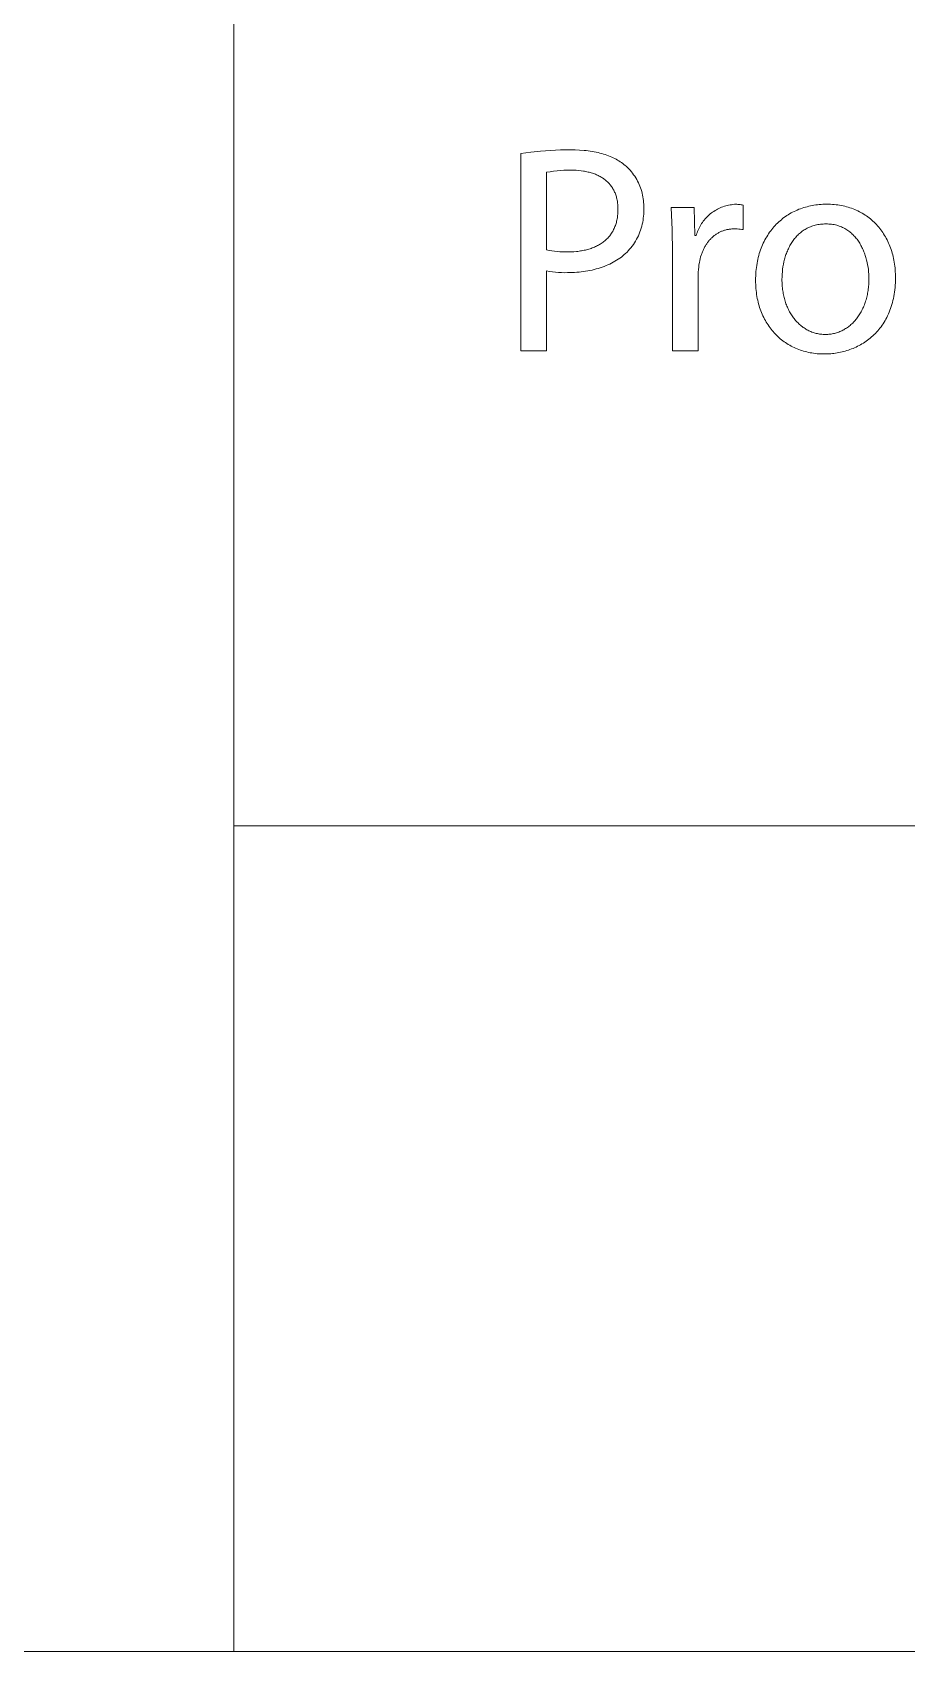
# Model space of a CAD drawing. Header units: millimetres. Extents: x -1519 to 3497, y -297 to 3208.
# Drawn here: x 1567.3 to 1715.7, y -296.8 to -22 of the extents above; entities that cross this region are included whole.
import ezdxf

# ---------------------------------------------------------------- set-up
doc = ezdxf.new("R2010")
doc.units = ezdxf.units.MM
doc.header["$MEASUREMENT"] = 0
doc.layers.add('Domyślny', color=7, linetype='Continuous', true_color=0x000000)

msp = doc.modelspace()

# ---------------------------------------------------------------- linework, layer by layer
at = {"layer": 'Domyślny', "color": 18, "lineweight": 15, "true_color": 0x000000}
for p, q in [((1601.48, -296.77), (1601.48, 263.98)), ((1650.23, -42.55), (1651.9, -42.31)), ((1650.23, -75.99), (1650.23, -42.55)), ((1651.9, -42.31), (1653.57, -42.12)), ((1653.57, -42.12), (1655.25, -41.99)), ((1655.25, -41.99), (1656.93, -41.92)), ((1656.93, -41.92), (1658.62, -41.9)), ((1658.62, -41.9), (1659.41, -41.91)), ((1659.41, -41.91), (1660.18, -41.94)), ((1660.18, -41.94), (1660.93, -42)), ((1660.93, -42), (1661.29, -42.04)), ((1661.29, -42.04), (1661.64, -42.08)), ((1661.64, -42.08), (1661.99, -42.13)), ((1661.99, -42.13), (1662.33, -42.19)), ((1662.33, -42.19), (1662.66, -42.25)), ((1662.66, -42.25), (1662.99, -42.31)), ((1662.99, -42.31), (1663.31, -42.38)), ((1663.31, -42.38), (1663.62, -42.46)), ((1663.62, -42.46), (1663.93, -42.54)), ((1663.93, -42.54), (1664.23, -42.63)), ((1664.23, -42.63), (1664.52, -42.72)), ((1664.52, -42.72), (1664.81, -42.82)), ((1664.81, -42.82), (1665.09, -42.92)), ((1665.09, -42.92), (1665.36, -43.03)), ((1665.36, -43.03), (1665.63, -43.14)), ((1665.63, -43.14), (1665.89, -43.26)), ((1665.89, -43.26), (1666.14, -43.38)), ((1666.14, -43.38), (1666.38, -43.51)), ((1666.38, -43.51), (1666.62, -43.64)), ((1666.62, -43.64), (1666.85, -43.78)), ((1666.85, -43.78), (1667.08, -43.92)), ((1667.08, -43.92), (1667.3, -44.07)), ((1655.17, -45.61), (1654.59, -45.72)), ((1654.59, -45.72), (1654.59, -58.87)), ((1655.76, -45.52), (1655.17, -45.61)), ((1656.35, -45.45), (1655.76, -45.52)), ((1656.94, -45.4), (1656.35, -45.45)), ((1657.53, -45.36), (1656.94, -45.4)), ((1658.12, -45.35), (1657.53, -45.36)), ((1658.72, -45.35), (1658.12, -45.35)), ((1659.16, -45.36), (1658.72, -45.35)), ((1659.6, -45.38), (1659.16, -45.36)), ((1660.02, -45.41), (1659.6, -45.38)), ((1660.44, -45.46), (1660.02, -45.41)), ((1660.85, -45.51), (1660.44, -45.46)), ((1661.04, -45.55), (1660.85, -45.51)), ((1661.24, -45.58), (1661.04, -45.55)), ((1661.43, -45.62), (1661.24, -45.58)), ((1661.62, -45.67), (1661.43, -45.62)), ((1661.81, -45.71), (1661.62, -45.67)), ((1661.99, -45.76), (1661.81, -45.71)), ((1662.17, -45.81), (1661.99, -45.76)), ((1662.35, -45.87), (1662.17, -45.81)), ((1662.53, -45.93), (1662.35, -45.87)), ((1662.7, -45.99), (1662.53, -45.93)), ((1662.87, -46.06), (1662.7, -45.99)), ((1663.03, -46.13), (1662.87, -46.06)), ((1663.2, -46.2), (1663.03, -46.13)), ((1663.36, -46.27), (1663.2, -46.2)), ((1663.51, -46.35), (1663.36, -46.27)), ((1663.67, -46.43), (1663.51, -46.35)), ((1663.82, -46.52), (1663.67, -46.43)), ((1663.96, -46.61), (1663.82, -46.52)), ((1664.1, -46.7), (1663.96, -46.61)), ((1664.24, -46.79), (1664.1, -46.7)), ((1667.3, -44.07), (1667.51, -44.22)), ((1667.51, -44.22), (1667.71, -44.38)), ((1667.71, -44.38), (1667.91, -44.54)), ((1667.91, -44.54), (1668.1, -44.7)), ((1668.1, -44.7), (1668.33, -44.92)), ((1668.33, -44.92), (1668.56, -45.15)), ((1668.56, -45.15), (1668.77, -45.38)), ((1668.77, -45.38), (1668.98, -45.62)), ((1668.98, -45.62), (1669.17, -45.87)), ((1669.17, -45.87), (1669.36, -46.12)), ((1669.36, -46.12), (1669.54, -46.38)), ((1669.54, -46.38), (1669.71, -46.65)), ((1669.71, -46.65), (1669.87, -46.92)), ((1664.38, -46.89), (1664.24, -46.79)), ((1664.51, -46.99), (1664.38, -46.89)), ((1664.64, -47.1), (1664.51, -46.99)), ((1664.77, -47.2), (1664.64, -47.1)), ((1664.89, -47.32), (1664.77, -47.2)), ((1665.01, -47.43), (1664.89, -47.32)), ((1665.12, -47.55), (1665.01, -47.43)), ((1665.23, -47.67), (1665.12, -47.55)), ((1665.34, -47.79), (1665.23, -47.67)), ((1665.44, -47.92), (1665.34, -47.79)), ((1665.54, -48.05), (1665.44, -47.92)), ((1665.64, -48.19), (1665.54, -48.05)), ((1665.73, -48.32), (1665.64, -48.19)), ((1665.82, -48.46), (1665.73, -48.32)), ((1665.9, -48.61), (1665.82, -48.46)), ((1665.98, -48.76), (1665.9, -48.61)), ((1666.06, -48.91), (1665.98, -48.76)), ((1666.13, -49.06), (1666.06, -48.91)), ((1666.2, -49.22), (1666.13, -49.06)), ((1666.26, -49.38), (1666.2, -49.22)), ((1666.32, -49.54), (1666.26, -49.38)), ((1669.87, -46.92), (1670.02, -47.2)), ((1670.02, -47.2), (1670.17, -47.49)), ((1670.17, -47.49), (1670.3, -47.77)), ((1670.3, -47.77), (1670.42, -48.07)), ((1670.42, -48.07), (1670.53, -48.36)), ((1670.53, -48.36), (1670.63, -48.66)), ((1670.63, -48.66), (1670.73, -48.97)), ((1670.73, -48.97), (1670.81, -49.27)), ((1670.81, -49.27), (1670.88, -49.58)), ((1666.38, -49.71), (1666.32, -49.54)), ((1666.43, -49.88), (1666.38, -49.71)), ((1666.47, -50.06), (1666.43, -49.88)), ((1666.52, -50.23), (1666.47, -50.06)), ((1666.55, -50.42), (1666.52, -50.23)), ((1666.59, -50.6), (1666.55, -50.42)), ((1666.62, -50.79), (1666.59, -50.6)), ((1666.64, -50.98), (1666.62, -50.79)), ((1666.66, -51.17), (1666.64, -50.98)), ((1666.68, -51.37), (1666.66, -51.17)), ((1666.69, -51.57), (1666.68, -51.37)), ((1666.7, -51.78), (1666.69, -51.57)), ((1666.69, -52.42), (1666.7, -52.2)), ((1666.7, -51.99), (1666.7, -51.78)), ((1666.7, -52.2), (1666.7, -51.99)), ((1670.88, -49.58), (1670.93, -49.89)), ((1670.93, -49.89), (1670.98, -50.21)), ((1670.98, -50.21), (1671.02, -50.52)), ((1671.02, -50.52), (1671.05, -50.84)), ((1671.05, -50.84), (1671.06, -51.15)), ((1671.06, -51.15), (1671.07, -51.47)), ((1671.07, -51.47), (1671.06, -51.79)), ((1671.06, -51.79), (1671.07, -52.13)), ((1671.07, -52.13), (1671.07, -52.47)), ((1675.91, -55.48), (1675.74, -51.69)), ((1675.74, -51.69), (1679.62, -51.69)), ((1679.62, -51.69), (1679.77, -56.45)), ((1682.97, -52.34), (1683.18, -52.2)), ((1683.18, -52.2), (1683.4, -52.08)), ((1683.4, -52.08), (1683.61, -51.96)), ((1683.61, -51.96), (1683.83, -51.85)), ((1683.83, -51.85), (1684.06, -51.75)), ((1684.06, -51.75), (1684.29, -51.65)), ((1684.29, -51.65), (1684.52, -51.56)), ((1684.52, -51.56), (1684.76, -51.48)), ((1684.76, -51.48), (1684.99, -51.41)), ((1684.99, -51.41), (1685.23, -51.35)), ((1685.23, -51.35), (1685.47, -51.29)), ((1685.47, -51.29), (1685.72, -51.25)), ((1685.72, -51.25), (1685.96, -51.21)), ((1685.96, -51.21), (1686.21, -51.18)), ((1686.21, -51.18), (1686.45, -51.15)), ((1686.45, -51.15), (1686.7, -51.14)), ((1686.7, -51.14), (1686.88, -51.15)), ((1686.88, -51.15), (1687.06, -51.16)), ((1687.06, -51.16), (1687.24, -51.17)), ((1687.24, -51.17), (1687.42, -51.19)), ((1687.42, -51.19), (1687.6, -51.22)), ((1687.6, -51.22), (1687.78, -51.25)), ((1687.78, -51.25), (1687.95, -51.29)), ((1687.95, -51.29), (1687.95, -55.45)), ((1696.87, -52.23), (1697.14, -52.12)), ((1697.14, -52.12), (1697.41, -52)), ((1697.41, -52), (1697.68, -51.9)), ((1697.68, -51.9), (1697.95, -51.8)), ((1697.95, -51.8), (1698.23, -51.71)), ((1698.23, -51.71), (1698.52, -51.63)), ((1698.52, -51.63), (1698.8, -51.55)), ((1698.8, -51.55), (1699.09, -51.48)), ((1699.09, -51.48), (1699.38, -51.41)), ((1699.38, -51.41), (1699.68, -51.35)), ((1699.68, -51.35), (1699.97, -51.3)), ((1699.97, -51.3), (1700.27, -51.26)), ((1700.27, -51.26), (1700.58, -51.22)), ((1700.58, -51.22), (1700.88, -51.19)), ((1700.88, -51.19), (1701.19, -51.16)), ((1701.19, -51.16), (1701.5, -51.14)), ((1701.5, -51.14), (1701.81, -51.13)), ((1701.81, -51.13), (1702.12, -51.13)), ((1702.12, -51.13), (1702.45, -51.13)), ((1702.45, -51.13), (1702.77, -51.15)), ((1702.77, -51.15), (1703.09, -51.16)), ((1703.09, -51.16), (1703.4, -51.19)), ((1703.4, -51.19), (1703.72, -51.22)), ((1703.72, -51.22), (1704.02, -51.26)), ((1704.02, -51.26), (1704.33, -51.31)), ((1704.33, -51.31), (1704.63, -51.36)), ((1704.63, -51.36), (1704.93, -51.42)), ((1704.93, -51.42), (1705.22, -51.49)), ((1705.22, -51.49), (1705.51, -51.57)), ((1705.51, -51.57), (1705.79, -51.65)), ((1705.79, -51.65), (1706.08, -51.74)), ((1706.08, -51.74), (1706.35, -51.83)), ((1706.35, -51.83), (1706.63, -51.93)), ((1706.63, -51.93), (1706.9, -52.04)), ((1706.9, -52.04), (1707.16, -52.15)), ((1707.16, -52.15), (1707.42, -52.28)), ((1666.12, -55.09), (1666.19, -54.92)), ((1666.19, -54.92), (1666.25, -54.75)), ((1666.25, -54.75), (1666.31, -54.57)), ((1666.31, -54.57), (1666.37, -54.39)), ((1666.37, -54.39), (1666.42, -54.21)), ((1666.42, -54.21), (1666.47, -54.02)), ((1666.47, -54.02), (1666.51, -53.83)), ((1666.51, -53.83), (1666.55, -53.64)), ((1666.55, -53.64), (1666.59, -53.44)), ((1666.59, -53.44), (1666.62, -53.25)), ((1666.62, -53.25), (1666.64, -53.04)), ((1666.64, -53.04), (1666.66, -52.84)), ((1666.66, -52.84), (1666.68, -52.63)), ((1666.68, -52.63), (1666.69, -52.42)), ((1670.74, -54.85), (1670.65, -55.18)), ((1670.82, -54.52), (1670.74, -54.85)), ((1670.9, -54.18), (1670.82, -54.52)), ((1670.95, -53.84), (1670.9, -54.18)), ((1671, -53.5), (1670.95, -53.84)), ((1671.04, -53.16), (1671, -53.5)), ((1671.06, -52.82), (1671.04, -53.16)), ((1671.07, -52.47), (1671.06, -52.82)), ((1680.51, -55.07), (1680.63, -54.85)), ((1680.63, -54.85), (1680.76, -54.64)), ((1680.76, -54.64), (1680.89, -54.43)), ((1680.89, -54.43), (1681.03, -54.22)), ((1681.03, -54.22), (1681.17, -54.02)), ((1681.17, -54.02), (1681.33, -53.83)), ((1681.33, -53.83), (1681.49, -53.64)), ((1681.49, -53.64), (1681.65, -53.46)), ((1681.65, -53.46), (1681.82, -53.28)), ((1681.82, -53.28), (1682, -53.1)), ((1682, -53.1), (1682.18, -52.94)), ((1682.18, -52.94), (1682.37, -52.78)), ((1682.37, -52.78), (1682.57, -52.62)), ((1682.57, -52.62), (1682.77, -52.48)), ((1682.77, -52.48), (1682.97, -52.34)), ((1693.18, -54.97), (1693.37, -54.75)), ((1693.37, -54.75), (1693.57, -54.54)), ((1693.57, -54.54), (1693.78, -54.33)), ((1693.78, -54.33), (1693.99, -54.14)), ((1693.99, -54.14), (1694.21, -53.94)), ((1694.21, -53.94), (1694.43, -53.76)), ((1694.43, -53.76), (1694.65, -53.58)), ((1694.65, -53.58), (1694.88, -53.4)), ((1694.88, -53.4), (1695.12, -53.23)), ((1695.12, -53.23), (1695.36, -53.07)), ((1695.36, -53.07), (1695.6, -52.92)), ((1695.6, -52.92), (1695.84, -52.77)), ((1695.84, -52.77), (1696.1, -52.62)), ((1696.1, -52.62), (1696.35, -52.49)), ((1696.35, -52.49), (1696.61, -52.36)), ((1696.61, -52.36), (1696.87, -52.23)), ((1699.4, -54.95), (1699.2, -55.02)), ((1699.59, -54.87), (1699.4, -54.95)), ((1699.79, -54.8), (1699.59, -54.87)), ((1700, -54.74), (1699.79, -54.8)), ((1700.2, -54.69), (1700, -54.74)), ((1700.42, -54.64), (1700.2, -54.69)), ((1700.63, -54.59), (1700.42, -54.64)), ((1700.85, -54.56), (1700.63, -54.59)), ((1701.08, -54.53), (1700.85, -54.56)), ((1701.31, -54.5), (1701.08, -54.53)), ((1701.54, -54.49), (1701.31, -54.5)), ((1701.78, -54.47), (1701.54, -54.49)), ((1702.02, -54.47), (1701.78, -54.47)), ((1702.27, -54.48), (1702.02, -54.47)), ((1702.5, -54.49), (1702.27, -54.48)), ((1702.74, -54.51), (1702.5, -54.49)), ((1702.97, -54.53), (1702.74, -54.51)), ((1703.19, -54.56), (1702.97, -54.53)), ((1703.41, -54.6), (1703.19, -54.56)), ((1703.63, -54.65), (1703.41, -54.6)), ((1703.84, -54.7), (1703.63, -54.65)), ((1704.04, -54.76), (1703.84, -54.7)), ((1704.24, -54.83), (1704.04, -54.76)), ((1704.44, -54.9), (1704.24, -54.83)), ((1704.64, -54.98), (1704.44, -54.9)), ((1707.42, -52.28), (1707.68, -52.4)), ((1707.68, -52.4), (1707.93, -52.54)), ((1707.93, -52.54), (1708.18, -52.67)), ((1708.18, -52.67), (1708.42, -52.82)), ((1708.42, -52.82), (1708.66, -52.97)), ((1708.66, -52.97), (1708.89, -53.13)), ((1708.89, -53.13), (1709.12, -53.29)), ((1709.12, -53.29), (1709.34, -53.46)), ((1709.34, -53.46), (1709.56, -53.64)), ((1709.56, -53.64), (1709.78, -53.82)), ((1709.78, -53.82), (1709.99, -54.01)), ((1709.99, -54.01), (1710.19, -54.2)), ((1710.19, -54.2), (1710.39, -54.4)), ((1710.39, -54.4), (1710.59, -54.6)), ((1710.59, -54.6), (1710.78, -54.81)), ((1710.78, -54.81), (1710.96, -55.02)), ((1663.86, -57.79), (1664.01, -57.68)), ((1664.01, -57.68), (1664.16, -57.58)), ((1664.16, -57.58), (1664.3, -57.47)), ((1664.3, -57.47), (1664.44, -57.36)), ((1664.44, -57.36), (1664.57, -57.24)), ((1664.57, -57.24), (1664.7, -57.12)), ((1664.7, -57.12), (1664.83, -57)), ((1664.83, -57), (1664.95, -56.87)), ((1664.95, -56.87), (1665.07, -56.74)), ((1665.07, -56.74), (1665.19, -56.61)), ((1665.19, -56.61), (1665.3, -56.47)), ((1665.3, -56.47), (1665.41, -56.33)), ((1665.41, -56.33), (1665.51, -56.19)), ((1665.51, -56.19), (1665.61, -56.04)), ((1665.61, -56.04), (1665.7, -55.89)), ((1665.7, -55.89), (1665.8, -55.74)), ((1665.8, -55.74), (1665.88, -55.58)), ((1665.88, -55.58), (1665.96, -55.42)), ((1665.96, -55.42), (1666.04, -55.26)), ((1666.04, -55.26), (1666.12, -55.09)), ((1669.5, -57.67), (1669.31, -57.96)), ((1669.68, -57.38), (1669.5, -57.67)), ((1669.85, -57.08), (1669.68, -57.38)), ((1670.01, -56.78), (1669.85, -57.08)), ((1670.16, -56.47), (1670.01, -56.78)), ((1670.3, -56.15), (1670.16, -56.47)), ((1670.43, -55.83), (1670.3, -56.15)), ((1670.54, -55.51), (1670.43, -55.83)), ((1670.65, -55.18), (1670.54, -55.51)), ((1675.94, -59.28), (1675.91, -55.48)), ((1679.77, -56.45), (1679.97, -56.45)), ((1679.97, -56.45), (1680.04, -56.22)), ((1680.04, -56.22), (1680.12, -55.98)), ((1680.12, -55.98), (1680.21, -55.75)), ((1680.21, -55.75), (1680.3, -55.52)), ((1680.3, -55.52), (1680.4, -55.29)), ((1680.4, -55.29), (1680.51, -55.07)), ((1681.92, -57.62), (1681.84, -57.73)), ((1682, -57.51), (1681.92, -57.62)), ((1682.09, -57.4), (1682, -57.51)), ((1682.17, -57.3), (1682.09, -57.4)), ((1682.26, -57.2), (1682.17, -57.3)), ((1682.35, -57.1), (1682.26, -57.2)), ((1682.44, -57), (1682.35, -57.1)), ((1682.54, -56.9), (1682.44, -57)), ((1682.63, -56.81), (1682.54, -56.9)), ((1682.73, -56.72), (1682.63, -56.81)), ((1682.83, -56.63), (1682.73, -56.72)), ((1682.93, -56.55), (1682.83, -56.63)), ((1683.04, -56.46), (1682.93, -56.55)), ((1683.14, -56.38), (1683.04, -56.46)), ((1683.25, -56.31), (1683.14, -56.38)), ((1683.36, -56.23), (1683.25, -56.31)), ((1683.47, -56.16), (1683.36, -56.23)), ((1683.58, -56.09), (1683.47, -56.16)), ((1683.69, -56.02), (1683.58, -56.09)), ((1683.81, -55.96), (1683.69, -56.02)), ((1683.92, -55.9), (1683.81, -55.96)), ((1684.04, -55.84), (1683.92, -55.9)), ((1684.16, -55.79), (1684.04, -55.84)), ((1684.28, -55.73), (1684.16, -55.79)), ((1684.41, -55.68), (1684.28, -55.73)), ((1684.53, -55.64), (1684.41, -55.68)), ((1684.66, -55.59), (1684.53, -55.64)), ((1684.79, -55.55), (1684.66, -55.59)), ((1684.92, -55.52), (1684.79, -55.55)), ((1685.05, -55.48), (1684.92, -55.52)), ((1685.18, -55.45), (1685.05, -55.48)), ((1685.31, -55.42), (1685.18, -55.45)), ((1685.45, -55.4), (1685.31, -55.42)), ((1685.58, -55.38), (1685.45, -55.4)), ((1685.72, -55.36), (1685.58, -55.38)), ((1685.86, -55.34), (1685.72, -55.36)), ((1686, -55.33), (1685.86, -55.34)), ((1686.15, -55.32), (1686, -55.33)), ((1686.29, -55.32), (1686.15, -55.32)), ((1686.43, -55.32), (1686.29, -55.32)), ((1686.69, -55.32), (1686.43, -55.32)), ((1686.94, -55.33), (1686.69, -55.32)), ((1687.2, -55.35), (1686.94, -55.33)), ((1687.45, -55.37), (1687.2, -55.35)), ((1687.7, -55.41), (1687.45, -55.37)), ((1687.95, -55.45), (1687.7, -55.41)), ((1691.37, -57.73), (1691.51, -57.45)), ((1691.51, -57.45), (1691.65, -57.17)), ((1691.65, -57.17), (1691.8, -56.91)), ((1691.8, -56.91), (1691.95, -56.64)), ((1691.95, -56.64), (1692.11, -56.39)), ((1692.11, -56.39), (1692.27, -56.14)), ((1692.27, -56.14), (1692.44, -55.89)), ((1692.44, -55.89), (1692.62, -55.65)), ((1692.62, -55.65), (1692.8, -55.42)), ((1692.8, -55.42), (1692.99, -55.19)), ((1692.99, -55.19), (1693.18, -54.97)), ((1696.21, -57.62), (1696.11, -57.79)), ((1696.33, -57.45), (1696.21, -57.62)), ((1696.44, -57.29), (1696.33, -57.45)), ((1696.56, -57.13), (1696.44, -57.29)), ((1696.69, -56.97), (1696.56, -57.13)), ((1696.81, -56.81), (1696.69, -56.97)), ((1696.95, -56.66), (1696.81, -56.81)), ((1697.08, -56.52), (1696.95, -56.66)), ((1697.22, -56.37), (1697.08, -56.52)), ((1697.36, -56.24), (1697.22, -56.37)), ((1697.51, -56.1), (1697.36, -56.24)), ((1697.66, -55.97), (1697.51, -56.1)), ((1697.82, -55.85), (1697.66, -55.97)), ((1697.98, -55.73), (1697.82, -55.85)), ((1698.14, -55.61), (1697.98, -55.73)), ((1698.31, -55.5), (1698.14, -55.61)), ((1698.48, -55.4), (1698.31, -55.5)), ((1698.65, -55.3), (1698.48, -55.4)), ((1698.83, -55.2), (1698.65, -55.3)), ((1699.02, -55.11), (1698.83, -55.2)), ((1699.2, -55.02), (1699.02, -55.11)), ((1704.82, -55.06), (1704.64, -54.98)), ((1705.01, -55.15), (1704.82, -55.06)), ((1705.19, -55.25), (1705.01, -55.15)), ((1705.37, -55.35), (1705.19, -55.25)), ((1705.54, -55.46), (1705.37, -55.35)), ((1705.71, -55.57), (1705.54, -55.46)), ((1705.87, -55.68), (1705.71, -55.57)), ((1706.03, -55.81), (1705.87, -55.68)), ((1706.18, -55.93), (1706.03, -55.81)), ((1706.33, -56.06), (1706.18, -55.93)), ((1706.48, -56.2), (1706.33, -56.06)), ((1706.62, -56.34), (1706.48, -56.2)), ((1706.76, -56.48), (1706.62, -56.34)), ((1706.9, -56.63), (1706.76, -56.48)), ((1707.03, -56.78), (1706.9, -56.63)), ((1707.16, -56.94), (1707.03, -56.78)), ((1707.28, -57.09), (1707.16, -56.94)), ((1707.4, -57.26), (1707.28, -57.09)), ((1707.51, -57.42), (1707.4, -57.26)), ((1707.62, -57.59), (1707.51, -57.42)), ((1707.73, -57.76), (1707.62, -57.59)), ((1710.96, -55.02), (1711.14, -55.24)), ((1711.14, -55.24), (1711.31, -55.47)), ((1711.31, -55.47), (1711.48, -55.7)), ((1711.48, -55.7), (1711.65, -55.93)), ((1711.65, -55.93), (1711.8, -56.17)), ((1711.8, -56.17), (1711.96, -56.42)), ((1711.96, -56.42), (1712.1, -56.67)), ((1712.1, -56.67), (1712.24, -56.92)), ((1712.24, -56.92), (1712.38, -57.18)), ((1712.38, -57.18), (1712.51, -57.45)), ((1712.51, -57.45), (1712.63, -57.72)), ((1654.59, -58.87), (1655.04, -58.96)), ((1655.04, -58.96), (1655.49, -59.04)), ((1655.49, -59.04), (1655.94, -59.11)), ((1655.94, -59.11), (1656.39, -59.16)), ((1656.39, -59.16), (1656.85, -59.2)), ((1656.85, -59.2), (1657.3, -59.22)), ((1657.3, -59.22), (1657.76, -59.23)), ((1657.76, -59.23), (1658.21, -59.22)), ((1658.21, -59.22), (1658.7, -59.21)), ((1658.7, -59.21), (1659.18, -59.19)), ((1659.18, -59.19), (1659.64, -59.15)), ((1659.64, -59.15), (1659.87, -59.13)), ((1659.87, -59.13), (1660.09, -59.1)), ((1660.09, -59.1), (1660.32, -59.07)), ((1660.32, -59.07), (1660.53, -59.03)), ((1660.53, -59.03), (1660.75, -58.99)), ((1660.75, -58.99), (1660.96, -58.95)), ((1660.96, -58.95), (1661.17, -58.91)), ((1661.17, -58.91), (1661.37, -58.86)), ((1661.37, -58.86), (1661.57, -58.8)), ((1661.57, -58.8), (1661.77, -58.75)), ((1661.77, -58.75), (1661.96, -58.69)), ((1661.96, -58.69), (1662.15, -58.62)), ((1662.15, -58.62), (1662.34, -58.55)), ((1662.34, -58.55), (1662.52, -58.48)), ((1662.52, -58.48), (1662.7, -58.41)), ((1662.7, -58.41), (1662.88, -58.33)), ((1662.88, -58.33), (1663.05, -58.25)), ((1663.05, -58.25), (1663.22, -58.16)), ((1663.22, -58.16), (1663.38, -58.07)), ((1663.38, -58.07), (1663.55, -57.98)), ((1663.55, -57.98), (1663.7, -57.89)), ((1663.7, -57.89), (1663.86, -57.79)), ((1667, -60.28), (1666.74, -60.47)), ((1667.27, -60.09), (1667, -60.28)), ((1667.52, -59.89), (1667.27, -60.09)), ((1667.76, -59.69), (1667.52, -59.89)), ((1668, -59.48), (1667.76, -59.69)), ((1668.23, -59.26), (1668, -59.48)), ((1668.45, -59.03), (1668.23, -59.26)), ((1668.68, -58.78), (1668.45, -59.03)), ((1668.9, -58.51), (1668.68, -58.78)), ((1669.11, -58.24), (1668.9, -58.51)), ((1669.31, -57.96), (1669.11, -58.24)), ((1675.94, -76), (1675.94, -59.28)), ((1680.65, -60.38), (1680.58, -60.69)), ((1680.73, -60.08), (1680.65, -60.38)), ((1680.82, -59.79), (1680.73, -60.08)), ((1680.87, -59.65), (1680.82, -59.79)), ((1680.92, -59.51), (1680.87, -59.65)), ((1680.97, -59.37), (1680.92, -59.51)), ((1681.02, -59.23), (1680.97, -59.37)), ((1681.08, -59.1), (1681.02, -59.23)), ((1681.14, -58.96), (1681.08, -59.1)), ((1681.2, -58.83), (1681.14, -58.96)), ((1681.26, -58.7), (1681.2, -58.83)), ((1681.33, -58.57), (1681.26, -58.7)), ((1681.39, -58.44), (1681.33, -58.57)), ((1681.46, -58.32), (1681.39, -58.44)), ((1681.53, -58.2), (1681.46, -58.32)), ((1681.61, -58.08), (1681.53, -58.2)), ((1681.68, -57.96), (1681.61, -58.08)), ((1681.76, -57.84), (1681.68, -57.96)), ((1681.84, -57.73), (1681.76, -57.84)), ((1690.44, -60.49), (1690.52, -60.16)), ((1690.52, -60.16), (1690.6, -59.84)), ((1690.6, -59.84), (1690.69, -59.52)), ((1690.69, -59.52), (1690.79, -59.21)), ((1690.79, -59.21), (1690.89, -58.9)), ((1690.89, -58.9), (1691, -58.6)), ((1691, -58.6), (1691.12, -58.3)), ((1691.12, -58.3), (1691.24, -58.01)), ((1691.24, -58.01), (1691.37, -57.73)), ((1695.03, -60.27), (1694.98, -60.48)), ((1695.09, -60.07), (1695.03, -60.27)), ((1695.16, -59.86), (1695.09, -60.07)), ((1695.22, -59.66), (1695.16, -59.86)), ((1695.3, -59.47), (1695.22, -59.66)), ((1695.37, -59.27), (1695.3, -59.47)), ((1695.45, -59.08), (1695.37, -59.27)), ((1695.53, -58.89), (1695.45, -59.08)), ((1695.62, -58.7), (1695.53, -58.89)), ((1695.71, -58.51), (1695.62, -58.7)), ((1695.8, -58.33), (1695.71, -58.51)), ((1695.9, -58.15), (1695.8, -58.33)), ((1696, -57.97), (1695.9, -58.15)), ((1696.11, -57.79), (1696, -57.97)), ((1707.84, -57.94), (1707.73, -57.76)), ((1707.94, -58.11), (1707.84, -57.94)), ((1708.03, -58.29), (1707.94, -58.11)), ((1708.12, -58.48), (1708.03, -58.29)), ((1708.21, -58.66), (1708.12, -58.48)), ((1708.3, -58.85), (1708.21, -58.66)), ((1708.38, -59.04), (1708.3, -58.85)), ((1708.46, -59.23), (1708.38, -59.04)), ((1708.53, -59.42), (1708.46, -59.23)), ((1708.6, -59.61), (1708.53, -59.42)), ((1708.67, -59.81), (1708.6, -59.61)), ((1708.73, -60.01), (1708.67, -59.81)), ((1708.79, -60.2), (1708.73, -60.01)), ((1708.9, -60.6), (1708.79, -60.2)), ((1712.63, -57.72), (1712.75, -57.99)), ((1712.75, -57.99), (1712.86, -58.27)), ((1712.86, -58.27), (1712.97, -58.55)), ((1712.97, -58.55), (1713.07, -58.84)), ((1713.07, -58.84), (1713.16, -59.13)), ((1713.16, -59.13), (1713.25, -59.43)), ((1713.25, -59.43), (1713.33, -59.73)), ((1713.33, -59.73), (1713.41, -60.03)), ((1713.41, -60.03), (1713.48, -60.34)), ((1713.48, -60.34), (1713.54, -60.65)), ((1655.09, -62.54), (1654.59, -62.44)), ((1654.59, -62.44), (1654.59, -75.99)), ((1655.59, -62.61), (1655.09, -62.54)), ((1656.09, -62.67), (1655.59, -62.61)), ((1656.6, -62.71), (1656.09, -62.67)), ((1657.1, -62.74), (1656.6, -62.71)), ((1657.61, -62.75), (1657.1, -62.74)), ((1658.11, -62.74), (1657.61, -62.75)), ((1658.51, -62.74), (1658.11, -62.74)), ((1658.91, -62.73), (1658.51, -62.74)), ((1659.3, -62.71), (1658.91, -62.73)), ((1659.69, -62.68), (1659.3, -62.71)), ((1660.08, -62.65), (1659.69, -62.68)), ((1660.46, -62.61), (1660.08, -62.65)), ((1660.83, -62.56), (1660.46, -62.61)), ((1661.21, -62.51), (1660.83, -62.56)), ((1661.58, -62.44), (1661.21, -62.51)), ((1661.94, -62.37), (1661.58, -62.44)), ((1662.3, -62.3), (1661.94, -62.37)), ((1662.65, -62.21), (1662.3, -62.3)), ((1663, -62.12), (1662.65, -62.21)), ((1663.35, -62.02), (1663, -62.12)), ((1663.68, -61.92), (1663.35, -62.02)), ((1664.02, -61.8), (1663.68, -61.92)), ((1664.34, -61.68), (1664.02, -61.8)), ((1664.67, -61.56), (1664.34, -61.68)), ((1664.98, -61.42), (1664.67, -61.56)), ((1665.29, -61.28), (1664.98, -61.42)), ((1665.59, -61.13), (1665.29, -61.28)), ((1665.89, -60.98), (1665.59, -61.13)), ((1666.18, -60.81), (1665.89, -60.98)), ((1666.46, -60.64), (1666.18, -60.81)), ((1666.74, -60.47), (1666.46, -60.64)), ((1680.33, -62.64), (1680.32, -63.05)), ((1680.32, -63.05), (1680.32, -76)), ((1680.36, -62.22), (1680.33, -62.64)), ((1680.4, -61.81), (1680.36, -62.22)), ((1680.45, -61.4), (1680.4, -61.81)), ((1680.52, -61), (1680.45, -61.4)), ((1680.58, -60.69), (1680.52, -61)), ((1690.08, -63.31), (1690.1, -62.94)), ((1690.1, -62.94), (1690.12, -62.57)), ((1690.12, -62.57), (1690.16, -62.21)), ((1690.16, -62.21), (1690.2, -61.86)), ((1690.2, -61.86), (1690.25, -61.51)), ((1690.25, -61.51), (1690.31, -61.16)), ((1690.31, -61.16), (1690.37, -60.82)), ((1690.37, -60.82), (1690.44, -60.49)), ((1694.57, -63.03), (1694.55, -63.46)), ((1694.6, -62.59), (1694.57, -63.03)), ((1694.65, -62.16), (1694.6, -62.59)), ((1694.71, -61.74), (1694.65, -62.16)), ((1694.78, -61.31), (1694.71, -61.74)), ((1694.87, -60.89), (1694.78, -61.31)), ((1694.92, -60.68), (1694.87, -60.89)), ((1694.98, -60.48), (1694.92, -60.68)), ((1709, -61), (1708.9, -60.6)), ((1709.08, -61.41), (1709, -61)), ((1709.15, -61.81), (1709.08, -61.41)), ((1709.21, -62.21), (1709.15, -61.81)), ((1709.25, -62.61), (1709.21, -62.21)), ((1709.28, -63.01), (1709.25, -62.61)), ((1709.3, -63.4), (1709.28, -63.01)), ((1713.54, -60.65), (1713.6, -60.97)), ((1713.6, -60.97), (1713.65, -61.29)), ((1713.65, -61.29), (1713.69, -61.62)), ((1713.69, -61.62), (1713.73, -61.94)), ((1713.73, -61.94), (1713.76, -62.28)), ((1713.76, -62.28), (1713.78, -62.61)), ((1713.78, -62.61), (1713.8, -62.95)), ((1713.8, -62.95), (1713.81, -63.3)), ((1690.06, -64.06), (1690.07, -63.68)), ((1690.07, -64.42), (1690.06, -64.06)), ((1690.07, -63.68), (1690.08, -63.31)), ((1690.08, -64.77), (1690.07, -64.42)), ((1690.1, -65.12), (1690.08, -64.77)), ((1690.12, -65.46), (1690.1, -65.12)), ((1690.15, -65.8), (1690.12, -65.46)), ((1690.19, -66.14), (1690.15, -65.8)), ((1694.55, -63.46), (1694.54, -63.89)), ((1694.54, -63.89), (1694.54, -64.14)), ((1694.54, -64.14), (1694.55, -64.39)), ((1694.55, -64.39), (1694.56, -64.63)), ((1694.56, -64.63), (1694.57, -64.87)), ((1694.57, -64.87), (1694.59, -65.11)), ((1694.59, -65.11), (1694.62, -65.35)), ((1694.62, -65.35), (1694.65, -65.59)), ((1694.65, -65.59), (1694.68, -65.82)), ((1694.68, -65.82), (1694.72, -66.05)), ((1709.12, -66.01), (1709.16, -65.77)), ((1709.16, -65.77), (1709.19, -65.53)), ((1709.19, -65.53), (1709.22, -65.29)), ((1709.22, -65.29), (1709.25, -65.05)), ((1709.25, -65.05), (1709.27, -64.8)), ((1709.27, -64.8), (1709.28, -64.55)), ((1709.28, -64.55), (1709.3, -64.3)), ((1709.31, -63.79), (1709.3, -63.4)), ((1709.3, -64.05), (1709.31, -63.79)), ((1709.3, -64.3), (1709.3, -64.05)), ((1713.7, -65.66), (1713.66, -66.04)), ((1713.74, -65.27), (1713.7, -65.66)), ((1713.77, -64.87), (1713.74, -65.27)), ((1713.8, -64.47), (1713.77, -64.87)), ((1713.81, -64.06), (1713.8, -64.47)), ((1713.81, -63.3), (1713.82, -63.64)), ((1713.82, -63.64), (1713.81, -64.06)), ((1690.24, -66.47), (1690.19, -66.14)), ((1690.29, -66.8), (1690.24, -66.47)), ((1690.35, -67.12), (1690.29, -66.8)), ((1690.42, -67.44), (1690.35, -67.12)), ((1690.49, -67.75), (1690.42, -67.44)), ((1690.57, -68.06), (1690.49, -67.75)), ((1690.66, -68.36), (1690.57, -68.06)), ((1690.75, -68.66), (1690.66, -68.36)), ((1690.85, -68.96), (1690.75, -68.66)), ((1694.72, -66.05), (1694.76, -66.28)), ((1694.76, -66.28), (1694.8, -66.5)), ((1694.8, -66.5), (1694.85, -66.73)), ((1694.85, -66.73), (1694.9, -66.95)), ((1694.9, -66.95), (1694.96, -67.16)), ((1694.96, -67.16), (1695.02, -67.38)), ((1695.02, -67.38), (1695.08, -67.59)), ((1695.08, -67.59), (1695.15, -67.8)), ((1695.15, -67.8), (1695.22, -68.01)), ((1695.22, -68.01), (1695.3, -68.21)), ((1695.3, -68.21), (1695.38, -68.41)), ((1695.38, -68.41), (1695.46, -68.61)), ((1695.46, -68.61), (1695.55, -68.8)), ((1708.27, -68.8), (1708.36, -68.61)), ((1708.36, -68.61), (1708.44, -68.41)), ((1708.44, -68.41), (1708.52, -68.21)), ((1708.52, -68.21), (1708.6, -68)), ((1708.6, -68), (1708.67, -67.79)), ((1708.67, -67.79), (1708.74, -67.58)), ((1708.74, -67.58), (1708.81, -67.36)), ((1708.81, -67.36), (1708.87, -67.14)), ((1708.87, -67.14), (1708.93, -66.92)), ((1708.93, -66.92), (1708.98, -66.7)), ((1708.98, -66.7), (1709.03, -66.47)), ((1709.03, -66.47), (1709.08, -66.24)), ((1709.08, -66.24), (1709.12, -66.01)), ((1713.1, -68.5), (1712.99, -68.82)), ((1713.2, -68.17), (1713.1, -68.5)), ((1713.3, -67.83), (1713.2, -68.17)), ((1713.38, -67.49), (1713.3, -67.83)), ((1713.46, -67.14), (1713.38, -67.49)), ((1713.54, -66.78), (1713.46, -67.14)), ((1713.6, -66.41), (1713.54, -66.78)), ((1713.66, -66.04), (1713.6, -66.41)), ((1690.96, -69.25), (1690.85, -68.96)), ((1691.07, -69.53), (1690.96, -69.25)), ((1691.19, -69.81), (1691.07, -69.53)), ((1691.31, -70.09), (1691.19, -69.81)), ((1691.44, -70.35), (1691.31, -70.09)), ((1691.58, -70.62), (1691.44, -70.35)), ((1691.72, -70.88), (1691.58, -70.62)), ((1691.86, -71.13), (1691.72, -70.88)), ((1692.02, -71.38), (1691.86, -71.13)), ((1692.17, -71.63), (1692.02, -71.38)), ((1695.55, -68.8), (1695.64, -68.99)), ((1695.64, -68.99), (1695.73, -69.18)), ((1695.73, -69.18), (1695.83, -69.37)), ((1695.83, -69.37), (1695.93, -69.55)), ((1695.93, -69.55), (1696.04, -69.72)), ((1696.04, -69.72), (1696.14, -69.9)), ((1696.14, -69.9), (1696.26, -70.07)), ((1696.26, -70.07), (1696.37, -70.23)), ((1696.37, -70.23), (1696.49, -70.39)), ((1696.49, -70.39), (1696.61, -70.55)), ((1696.61, -70.55), (1696.73, -70.71)), ((1696.73, -70.71), (1696.86, -70.86)), ((1696.86, -70.86), (1696.99, -71.01)), ((1696.99, -71.01), (1697.12, -71.15)), ((1697.12, -71.15), (1697.26, -71.29)), ((1697.26, -71.29), (1697.4, -71.42)), ((1697.4, -71.42), (1697.54, -71.55)), ((1706.25, -71.56), (1706.4, -71.43)), ((1706.4, -71.43), (1706.54, -71.3)), ((1706.54, -71.3), (1706.67, -71.16)), ((1706.67, -71.16), (1706.81, -71.02)), ((1706.81, -71.02), (1706.94, -70.87)), ((1706.94, -70.87), (1707.07, -70.72)), ((1707.07, -70.72), (1707.19, -70.57)), ((1707.19, -70.57), (1707.31, -70.41)), ((1707.31, -70.41), (1707.43, -70.24)), ((1707.43, -70.24), (1707.55, -70.08)), ((1707.55, -70.08), (1707.66, -69.91)), ((1707.66, -69.91), (1707.77, -69.73)), ((1707.77, -69.73), (1707.88, -69.55)), ((1707.88, -69.55), (1707.98, -69.37)), ((1707.98, -69.37), (1708.08, -69.19)), ((1708.08, -69.19), (1708.17, -69)), ((1708.17, -69), (1708.27, -68.8)), ((1711.71, -71.42), (1711.53, -71.68)), ((1711.87, -71.16), (1711.71, -71.42)), ((1712.04, -70.89), (1711.87, -71.16)), ((1712.19, -70.62), (1712.04, -70.89)), ((1712.34, -70.34), (1712.19, -70.62)), ((1712.48, -70.05), (1712.34, -70.34)), ((1712.62, -69.75), (1712.48, -70.05)), ((1712.75, -69.45), (1712.62, -69.75)), ((1712.87, -69.14), (1712.75, -69.45)), ((1712.99, -68.82), (1712.87, -69.14)), ((1692.34, -71.86), (1692.17, -71.63)), ((1692.51, -72.1), (1692.34, -71.86)), ((1692.68, -72.33), (1692.51, -72.1)), ((1692.86, -72.55), (1692.68, -72.33)), ((1693.04, -72.76), (1692.86, -72.55)), ((1693.23, -72.98), (1693.04, -72.76)), ((1693.42, -73.18), (1693.23, -72.98)), ((1693.62, -73.38), (1693.42, -73.18)), ((1693.83, -73.58), (1693.62, -73.38)), ((1694.03, -73.77), (1693.83, -73.58)), ((1694.25, -73.95), (1694.03, -73.77)), ((1694.46, -74.13), (1694.25, -73.95)), ((1694.68, -74.3), (1694.46, -74.13)), ((1697.54, -71.55), (1697.68, -71.68)), ((1697.68, -71.68), (1697.83, -71.8)), ((1697.83, -71.8), (1697.98, -71.91)), ((1697.98, -71.91), (1698.14, -72.03)), ((1698.14, -72.03), (1698.29, -72.13)), ((1698.29, -72.13), (1698.45, -72.24)), ((1698.45, -72.24), (1698.61, -72.34)), ((1698.61, -72.34), (1698.78, -72.43)), ((1698.78, -72.43), (1698.94, -72.52)), ((1698.94, -72.52), (1699.11, -72.6)), ((1699.11, -72.6), (1699.28, -72.68)), ((1699.28, -72.68), (1699.46, -72.75)), ((1699.46, -72.75), (1699.63, -72.82)), ((1699.63, -72.82), (1699.81, -72.89)), ((1699.81, -72.89), (1699.99, -72.95)), ((1699.99, -72.95), (1700.18, -73)), ((1700.18, -73), (1700.36, -73.05)), ((1700.36, -73.05), (1700.55, -73.09)), ((1700.55, -73.09), (1700.74, -73.13)), ((1700.74, -73.13), (1700.93, -73.16)), ((1700.93, -73.16), (1701.13, -73.18)), ((1701.13, -73.18), (1701.32, -73.2)), ((1701.32, -73.2), (1701.52, -73.22)), ((1701.52, -73.22), (1701.72, -73.23)), ((1701.72, -73.23), (1701.92, -73.23)), ((1701.92, -73.23), (1702.12, -73.23)), ((1702.12, -73.23), (1702.31, -73.22)), ((1702.31, -73.22), (1702.51, -73.2)), ((1702.51, -73.2), (1702.7, -73.18)), ((1702.7, -73.18), (1702.89, -73.16)), ((1702.89, -73.16), (1703.08, -73.13)), ((1703.08, -73.13), (1703.26, -73.09)), ((1703.26, -73.09), (1703.45, -73.05)), ((1703.45, -73.05), (1703.63, -73)), ((1703.63, -73), (1703.81, -72.95)), ((1703.81, -72.95), (1703.99, -72.89)), ((1703.99, -72.89), (1704.17, -72.83)), ((1704.17, -72.83), (1704.34, -72.76)), ((1704.34, -72.76), (1704.51, -72.69)), ((1704.51, -72.69), (1704.68, -72.61)), ((1704.68, -72.61), (1704.85, -72.53)), ((1704.85, -72.53), (1705.02, -72.44)), ((1705.02, -72.44), (1705.18, -72.34)), ((1705.18, -72.34), (1705.34, -72.25)), ((1705.34, -72.25), (1705.5, -72.14)), ((1705.5, -72.14), (1705.66, -72.04)), ((1705.66, -72.04), (1705.81, -71.93)), ((1705.81, -71.93), (1705.96, -71.81)), ((1705.96, -71.81), (1706.11, -71.69)), ((1706.11, -71.69), (1706.25, -71.56)), ((1709.3, -74.03), (1709.08, -74.2)), ((1709.53, -73.85), (1709.3, -74.03)), ((1709.75, -73.66), (1709.53, -73.85)), ((1709.97, -73.47), (1709.75, -73.66)), ((1710.18, -73.27), (1709.97, -73.47)), ((1710.39, -73.06), (1710.18, -73.27)), ((1710.59, -72.85), (1710.39, -73.06)), ((1710.79, -72.63), (1710.59, -72.85)), ((1710.98, -72.4), (1710.79, -72.63)), ((1711.17, -72.16), (1710.98, -72.4)), ((1711.36, -71.92), (1711.17, -72.16)), ((1711.53, -71.68), (1711.36, -71.92)), ((1654.59, -75.99), (1650.23, -75.99)), ((1680.32, -76), (1675.94, -76)), ((1694.91, -74.46), (1694.68, -74.3)), ((1695.14, -74.62), (1694.91, -74.46)), ((1695.37, -74.78), (1695.14, -74.62)), ((1695.61, -74.92), (1695.37, -74.78)), ((1695.86, -75.06), (1695.61, -74.92)), ((1696.1, -75.2), (1695.86, -75.06)), ((1696.35, -75.33), (1696.1, -75.2)), ((1696.6, -75.45), (1696.35, -75.33)), ((1696.86, -75.57), (1696.6, -75.45)), ((1697.12, -75.68), (1696.86, -75.57)), ((1697.39, -75.78), (1697.12, -75.68)), ((1697.66, -75.88), (1697.39, -75.78)), ((1697.93, -75.97), (1697.66, -75.88)), ((1698.2, -76.06), (1697.93, -75.97)), ((1698.48, -76.14), (1698.2, -76.06)), ((1698.76, -76.21), (1698.48, -76.14)), ((1699.04, -76.27), (1698.76, -76.21)), ((1699.33, -76.33), (1699.04, -76.27)), ((1699.62, -76.38), (1699.33, -76.33)), ((1699.91, -76.43), (1699.62, -76.38)), ((1700.21, -76.47), (1699.91, -76.43)), ((1700.51, -76.5), (1700.21, -76.47)), ((1700.81, -76.52), (1700.51, -76.5)), ((1701.11, -76.54), (1700.81, -76.52)), ((1701.41, -76.55), (1701.11, -76.54)), ((1701.72, -76.55), (1701.41, -76.55)), ((1702, -76.55), (1701.72, -76.55)), ((1702.27, -76.54), (1702, -76.55)), ((1702.55, -76.53), (1702.27, -76.54)), ((1702.82, -76.51), (1702.55, -76.53)), ((1703.1, -76.48), (1702.82, -76.51)), ((1703.37, -76.45), (1703.1, -76.48)), ((1703.65, -76.41), (1703.37, -76.45)), ((1703.92, -76.37), (1703.65, -76.41)), ((1704.2, -76.32), (1703.92, -76.37)), ((1704.47, -76.26), (1704.2, -76.32)), ((1704.74, -76.2), (1704.47, -76.26)), ((1705.01, -76.13), (1704.74, -76.2)), ((1705.28, -76.06), (1705.01, -76.13)), ((1705.55, -75.98), (1705.28, -76.06)), ((1705.82, -75.89), (1705.55, -75.98)), ((1706.08, -75.8), (1705.82, -75.89)), ((1706.35, -75.7), (1706.08, -75.8)), ((1706.61, -75.6), (1706.35, -75.7)), ((1706.87, -75.49), (1706.61, -75.6)), ((1707.12, -75.37), (1706.87, -75.49)), ((1707.38, -75.25), (1707.12, -75.37)), ((1707.63, -75.12), (1707.38, -75.25)), ((1707.88, -74.98), (1707.63, -75.12)), ((1708.12, -74.84), (1707.88, -74.98)), ((1708.37, -74.69), (1708.12, -74.84)), ((1708.61, -74.53), (1708.37, -74.69)), ((1708.84, -74.37), (1708.61, -74.53)), ((1709.08, -74.2), (1708.84, -74.37)), ((1601.48, -156.6), (3492.39, -156.6)), ((3492.39, -296.77), (-1519.07, -296.77)), ((3492.39, -296.77), (1601.48, -296.77))]:
    msp.add_line(p, q, dxfattribs=at)

doc.saveas('drawing.dxf')
